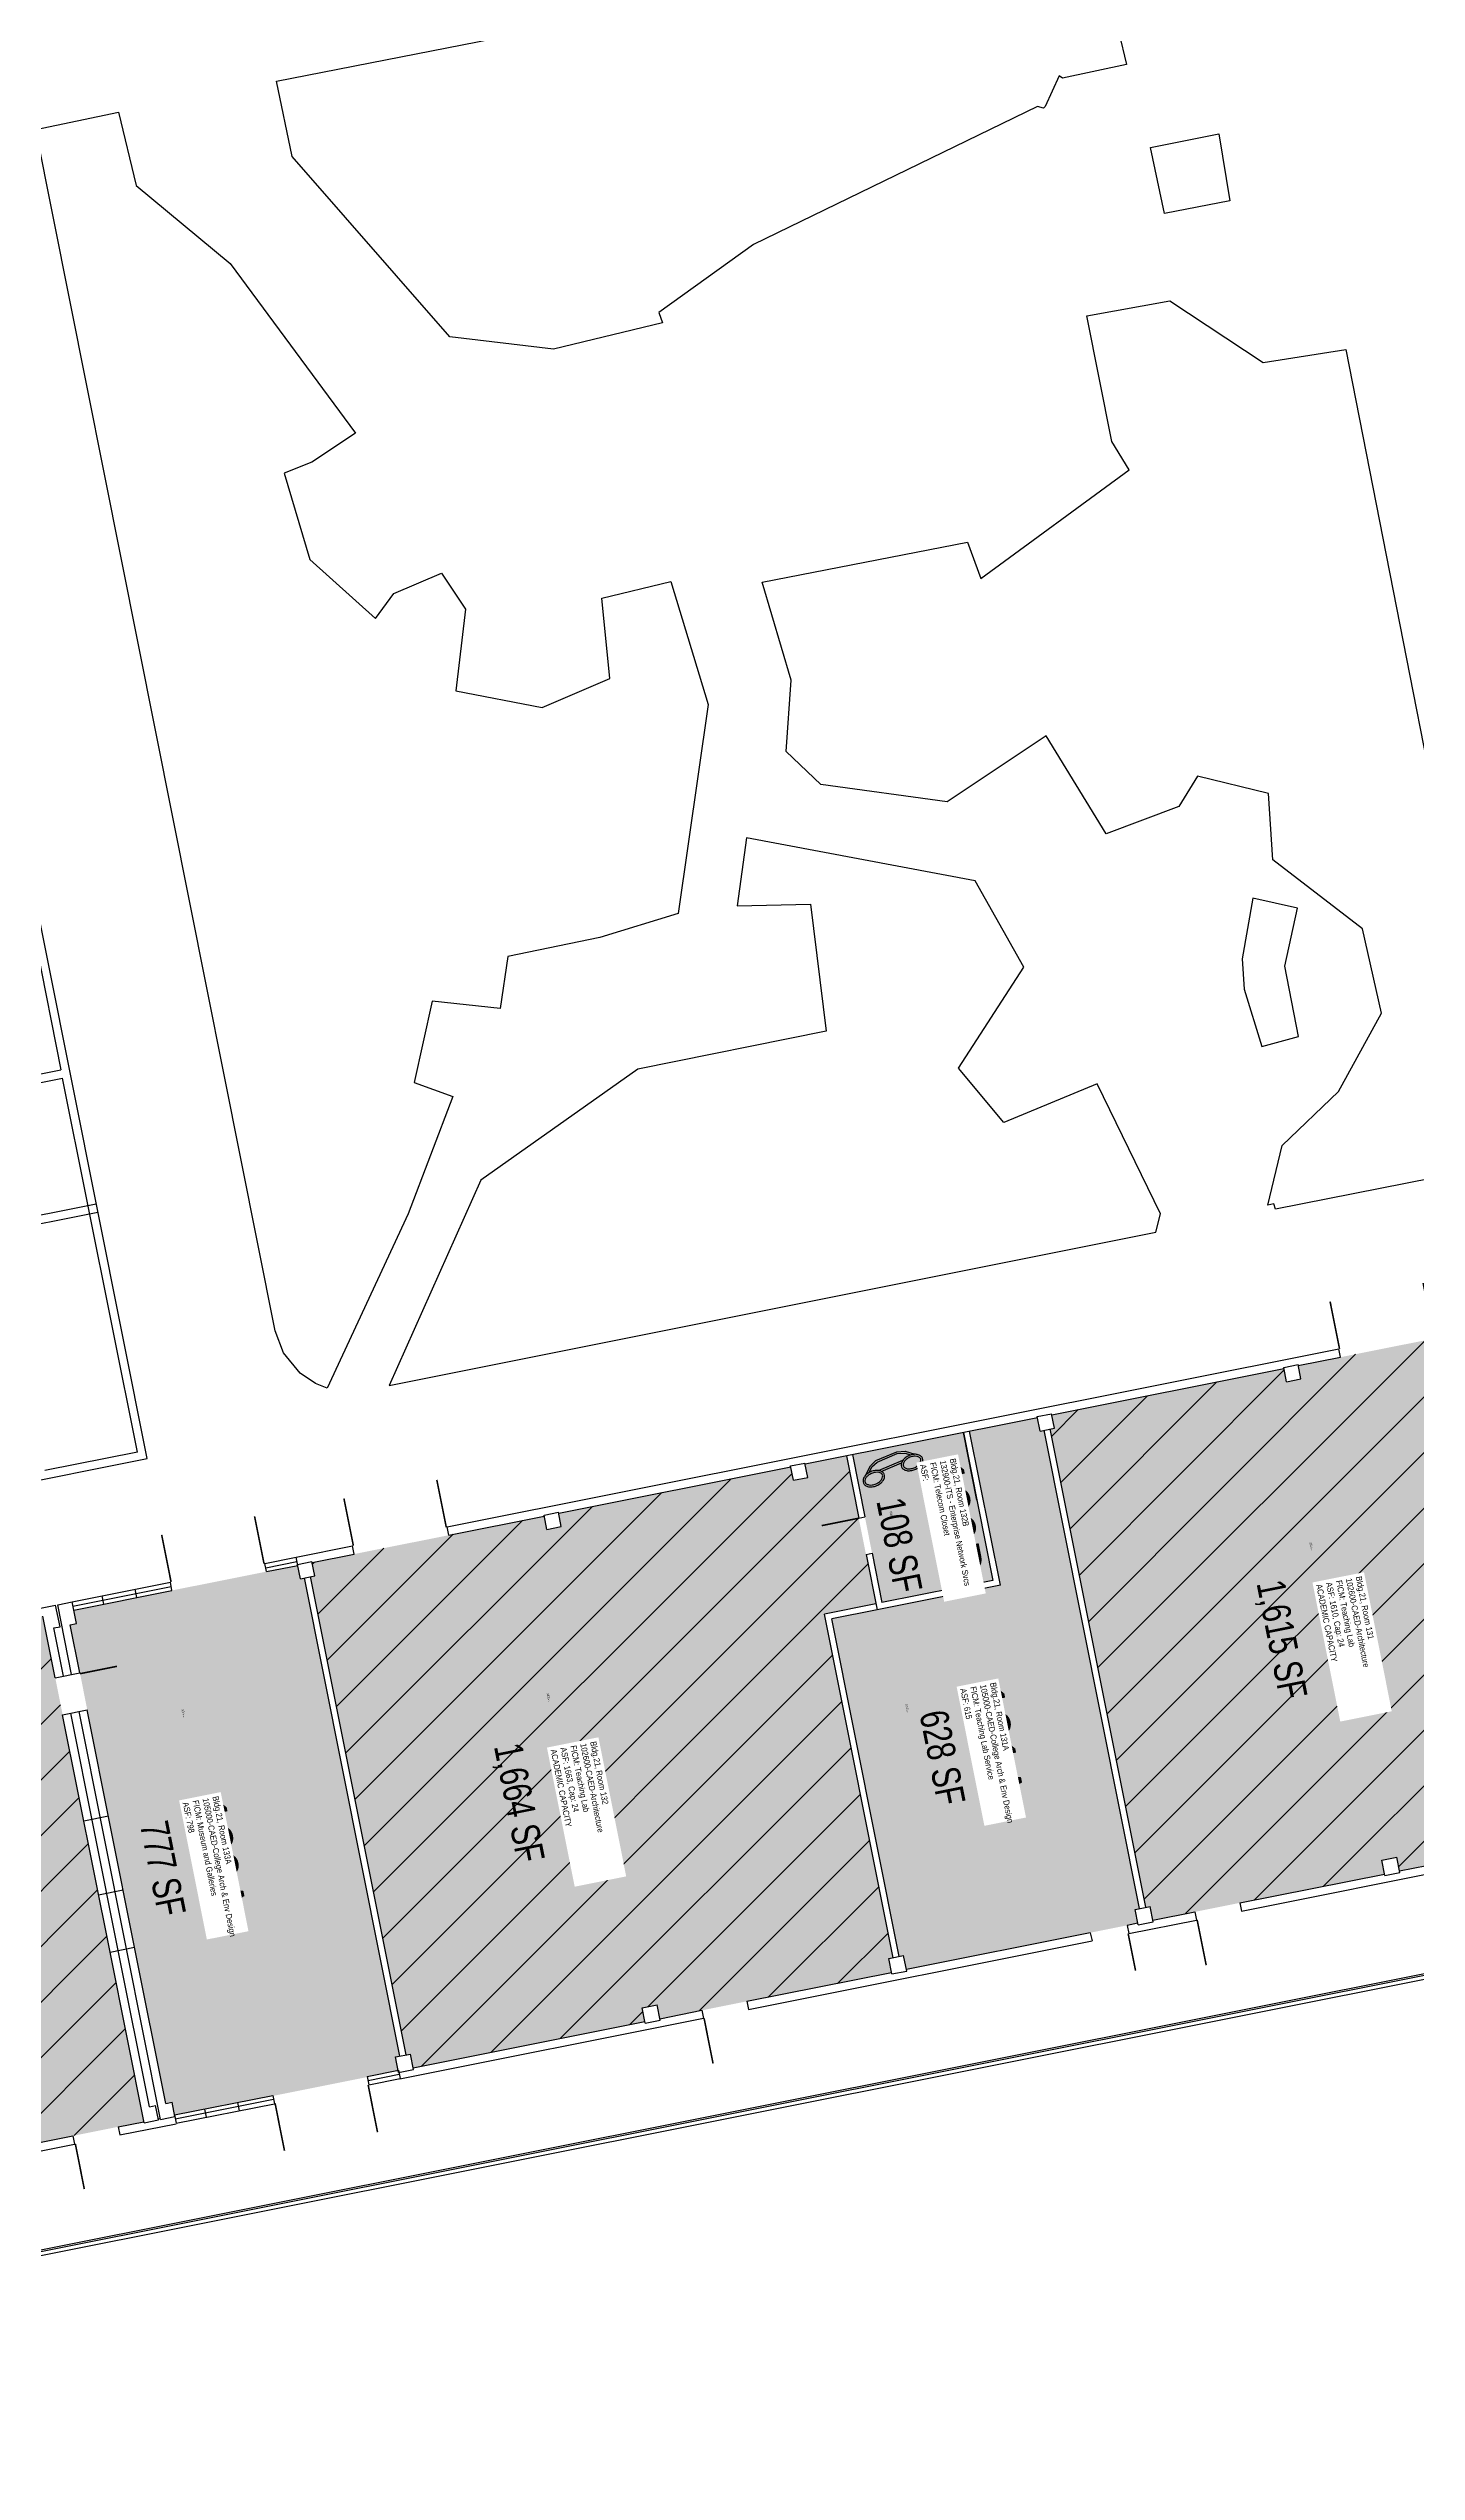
# Model space of a CAD drawing. Header units: inches. Extents: x 69202442 to 69207493, y 27670084 to 27674212.
# Drawn here: x 69204901 to 69206207, y 27670320 to 27672633 of the extents above; entities that cross this region are included whole.
import ezdxf
from ezdxf.enums import TextEntityAlignment as Align

# ---------------------------------------------------------------- set-up
doc = ezdxf.new("R2010")
doc.units = ezdxf.units.IN
doc.header["$LTSCALE"] = 10
doc.header["$MEASUREMENT"] = 0
doc.layers.get('0').update_dxf_attribs({"linetype": 'CONTINUOUS'})
for name, color, linetype in [('A-DOOR', 2, 'CONTINUOUS'), ('A-FLOR', 3, 'CONTINUOUS'), ('A-GLAZ', 1, 'CONTINUOUS'), ('A-IDEN-ICON', 4, 'CONTINUOUS'), ('A-IDEN-RNUM', 7, 'CONTINUOUS'), ('A-IDEN-SNUM', 4, 'CONTINUOUS'), ('A-IDEN-VNUM', 4, 'CONTINUOUS'), ('A-SITE', 3, 'CONTINUOUS'), ('A-WALL', 5, 'CONTINUOUS'), ('AREA-TEXT', 3, 'CONTINUOUS'), ('Rooms-Capacity', 4, 'CONTINUOUS'), ('Rooms-Category-Color', 7, 'CONTINUOUS'), ('Rooms-College-Color', 7, 'CONTINUOUS'), ('Rooms-Department-Color', 7, 'CONTINUOUS'), ('Rooms-Division-Color', 7, 'CONTINUOUS'), ('Rooms-Information', 7, 'CONTINUOUS')]:
    doc.layers.add(name, color=color, linetype=linetype)
doc.styles.add('CP_AREA', font='arial.ttf', dxfattribs={"height": 15})
doc.styles.add('CP_ROOMSNUMBER', font='arial.ttf', dxfattribs={"height": 1})
doc.styles.add('CP_ROOMVNUMBER', font='arial.ttf', dxfattribs={"width": 0.85, "height": 0.075})
pattern_1 = [(45, (0, 0), (-26.516504294, 26.516504294), [])]

# ---------------------------------------------------------------- blocks, each defined once
blk = doc.blocks.new('CPPHONE')
for p, q in [((0.0096, 0.0252), (-0.0196, -0.0252)), ((0.0169, 0.0279), (-0.0182, -0.0329))]:
    blk.add_line(p, q)
for points in [[(0.0288, 0.0786, 0.139889), (0.0216, 0.0804, 0.107118), (0.0122, 0.0781, 0.079812), (0.0039, 0.0722, 0.067459), (-0.0035, 0.0626, 0.067459), (-0.008, 0.0515, 0.079812), (-0.009, 0.0413, 0.107118), (-0.0064, 0.032, 0.139889), (-0.0012, 0.0267, 0.139889), (0.0061, 0.0248, 0.107118), (0.0155, 0.0272, 0.079812), (0.0238, 0.0331, 0.067459), (0.0312, 0.0426, 0.067459), (0.0357, 0.0538, 0.079812), (0.0367, 0.0639, 0.107118), (0.034, 0.0732, 0.139889)], [(0.0263, 0.0743, 0.139889), (0.0218, 0.0754, 0.107118), (0.0144, 0.0736, 0.079812), (0.0074, 0.0686, 0.067459), (0.0008, 0.0601, 0.067459), (-0.0032, 0.0502, 0.079812), (-0.004, 0.0417, 0.107118), (-0.0019, 0.0344, 0.139889), (0.0013, 0.031, 0.139889), (0.0059, 0.0298, 0.107118), (0.0133, 0.0317, 0.079812), (0.0203, 0.0367, 0.067459), (0.0268, 0.0451, 0.067459), (0.0309, 0.055, 0.079812), (0.0317, 0.0636, 0.107118), (0.0296, 0.0709, 0.139889)], [(-0.0262, -0.0167, 0.139889), (-0.0334, -0.0148, 0.107118), (-0.0428, -0.0172, 0.079812), (-0.0511, -0.0231, 0.067459), (-0.0585, -0.0326, 0.067459), (-0.063, -0.0438, 0.079812), (-0.064, -0.0539, 0.107118), (-0.0614, -0.0632, 0.139889), (-0.0562, -0.0686, 0.139889), (-0.0489, -0.0704, 0.107118), (-0.0395, -0.0681, 0.079812), (-0.0312, -0.0622, 0.067459), (-0.0238, -0.0526, 0.067459), (-0.0193, -0.0415, 0.079812), (-0.0183, -0.0313, 0.107118), (-0.021, -0.022, 0.139889)], [(-0.0287, -0.021, 0.139889), (-0.0332, -0.0198, 0.107118), (-0.0406, -0.0217, 0.079812), (-0.0476, -0.0267, 0.067459), (-0.0542, -0.0351, 0.067459), (-0.0582, -0.045, 0.079812), (-0.059, -0.0536, 0.107118), (-0.0569, -0.0609, 0.139889), (-0.0537, -0.0643, 0.139889), (-0.0491, -0.0654, 0.107118), (-0.0417, -0.0636, 0.079812), (-0.0347, -0.0586, 0.067459), (-0.0282, -0.0501, 0.067459), (-0.0241, -0.0402, 0.079812), (-0.0233, -0.0317, 0.107118), (-0.0254, -0.0244, 0.139889)]]:
    blk.add_lwpolyline(points, format="xyb", close=True)
for points in [[(0.0364, 0.0572), (0.0417, 0.0308), (0.0382, 0.0108), (0.0082, -0.0411), (-0.0083, -0.0558), (-0.0338, -0.0645)], [(0.0334, 0.047), (0.0366, 0.0307), (0.0334, 0.0126), (0.0043, -0.0379), (-0.0109, -0.0514), (-0.0265, -0.0567)]]:
    blk.add_lwpolyline(points)

msp = doc.modelspace()

# ---------------------------------------------------------------- hatches: boundary and pattern name
at = {"layer": 'Rooms-Capacity'}
h = msp.add_hatch(dxfattribs=at)
h.set_pattern_fill('ANSI31', color=256, scale=300, style=0)
h.set_pattern_definition(pattern_1)
h.paths.add_polyline_path([(69205859, 27671328.7), (69206080.6, 27671373), (69206083.2, 27671360.2), (69206096.9, 27671363), (69206094.3, 27671375.7), (69206316, 27671419.9), (69206318.5, 27671407.2), (69206322.4, 27671408), (69206413.6, 27670951.5), (69206409.4, 27670950.6), (69206412, 27670937.4), (69206190.9, 27670893.3), (69206188.3, 27670906.5), (69206174, 27670903.7), (69206176.7, 27670890.4), (69205955.5, 27670846.3), (69205952.9, 27670859.5), (69205948.7, 27670858.7), (69205857.6, 27671315.2), (69205861.5, 27671316)])
h = msp.add_hatch(dxfattribs=at)
h.set_pattern_fill('ANSI31', color=256, scale=300, style=0)
h.set_pattern_definition(pattern_1)
h.paths.add_polyline_path([(69205152.9, 27671187.8), (69205374.5, 27671232), (69205377.1, 27671219.3), (69205390.8, 27671222), (69205388.3, 27671234.8), (69205609.9, 27671279), (69205612.4, 27671266.3), (69205626.2, 27671269), (69205623.6, 27671281.7), (69205662.9, 27671289.6), (69205691, 27671148.4), (69205642, 27671138.6), (69205707.5, 27670810.5), (69205703.3, 27670809.7), (69205706, 27670796.5), (69205484.8, 27670752.3), (69205482.2, 27670765.6), (69205468, 27670762.7), (69205470.6, 27670749.5), (69205249.5, 27670705.4), (69205246.8, 27670718.6), (69205242.7, 27670717.8), (69205151.5, 27671174.3), (69205155.5, 27671175)])
h = msp.add_hatch(dxfattribs=at)
h.set_pattern_fill('ANSI31', color=256, scale=300, style=0)
h.set_pattern_definition(pattern_1)
h.paths.add_polyline_path([(69204584.1, 27671074.3), (69204668.5, 27671091.1), (69204671, 27671078.3), (69204684.7, 27671081.1), (69204682.2, 27671093.8), (69204896, 27671136.5), (69204992.3, 27670654), (69204778.8, 27670611.4), (69204776.1, 27670624.6), (69204761.9, 27670621.8), (69204764.5, 27670608.6), (69204680.4, 27670591.8)])
at = {"layer": 'Rooms-Category-Color', "true_color": 0xe3f498}
for points in [[(69205859, 27671328.7), (69206080.6, 27671373), (69206083.2, 27671360.2), (69206096.9, 27671363), (69206094.3, 27671375.7), (69206316, 27671419.9), (69206318.5, 27671407.2), (69206322.4, 27671408), (69206413.6, 27670951.5), (69206409.4, 27670950.6), (69206412, 27670937.4), (69206190.9, 27670893.3), (69206188.3, 27670906.5), (69206174, 27670903.7), (69206176.7, 27670890.4), (69205955.5, 27670846.3), (69205952.9, 27670859.5), (69205948.7, 27670858.7), (69205857.6, 27671315.2), (69205861.5, 27671316)], [(69205780.5, 27671313.1), (69205845.3, 27671326), (69205847.8, 27671313.2), (69205851.7, 27671314), (69205942.8, 27670857.5), (69205938.7, 27670856.7), (69205941.3, 27670843.5), (69205720.2, 27670799.3), (69205717.5, 27670812.5), (69205713.4, 27670811.7), (69205649.1, 27671133.9), (69205809.9, 27671166)], [(69205152.9, 27671187.8), (69205374.5, 27671232), (69205377.1, 27671219.3), (69205390.8, 27671222), (69205388.3, 27671234.8), (69205609.9, 27671279), (69205612.4, 27671266.3), (69205626.2, 27671269), (69205623.6, 27671281.7), (69205662.9, 27671289.6), (69205691, 27671148.4), (69205642, 27671138.6), (69205707.5, 27670810.5), (69205703.3, 27670809.7), (69205706, 27670796.5), (69205484.8, 27670752.3), (69205482.2, 27670765.6), (69205468, 27670762.7), (69205470.6, 27670749.5), (69205249.5, 27670705.4), (69205246.8, 27670718.6), (69205242.7, 27670717.8), (69205151.5, 27671174.3), (69205155.5, 27671175)]]:
    msp.add_hatch(color=61, dxfattribs=at).paths.add_polyline_path(points)
at = {"layer": 'Rooms-Category-Color', "true_color": 0xadadad}
msp.add_hatch(color=253, dxfattribs=at).paths.add_polyline_path([(69205668.7, 27671290.7), (69205774.6, 27671311.9), (69205802.8, 27671170.7), (69205696.9, 27671149.5)])
at = {"layer": 'Rooms-Category-Color', "true_color": 0xffe090}
msp.add_hatch(color=41, dxfattribs=at).paths.add_polyline_path([(69204925.4, 27671142.4), (69205139.2, 27671185), (69205141.7, 27671172.3), (69205145.7, 27671173.1), (69205236.8, 27670716.6), (69205232.6, 27670715.8), (69205235.2, 27670702.5), (69205021.7, 27670659.9), (69205019.2, 27670672.6), (69205013.3, 27670671.5), (69204922.1, 27671128.4), (69204927.9, 27671129.6)])
at = {"layer": 'Rooms-Category-Color', "true_color": 0xffff64}
msp.add_hatch(color=51, dxfattribs=at).paths.add_polyline_path([(69204584.1, 27671074.3), (69204668.5, 27671091.1), (69204671, 27671078.3), (69204684.7, 27671081.1), (69204682.2, 27671093.8), (69204896, 27671136.5), (69204992.3, 27670654), (69204778.8, 27670611.4), (69204776.1, 27670624.6), (69204761.9, 27670621.8), (69204764.5, 27670608.6), (69204680.4, 27670591.8)])
at = {"layer": 'Rooms-College-Color', "true_color": 0xe3f498}
for points in [[(69205859, 27671328.7), (69206080.6, 27671373), (69206083.2, 27671360.2), (69206096.9, 27671363), (69206094.3, 27671375.7), (69206316, 27671419.9), (69206318.5, 27671407.2), (69206322.4, 27671408), (69206413.6, 27670951.5), (69206409.4, 27670950.6), (69206412, 27670937.4), (69206190.9, 27670893.3), (69206188.3, 27670906.5), (69206174, 27670903.7), (69206176.7, 27670890.4), (69205955.5, 27670846.3), (69205952.9, 27670859.5), (69205948.7, 27670858.7), (69205857.6, 27671315.2), (69205861.5, 27671316)], [(69205780.5, 27671313.1), (69205845.3, 27671326), (69205847.8, 27671313.2), (69205851.7, 27671314), (69205942.8, 27670857.5), (69205938.7, 27670856.7), (69205941.3, 27670843.5), (69205720.2, 27670799.3), (69205717.5, 27670812.5), (69205713.4, 27670811.7), (69205649.1, 27671133.9), (69205809.9, 27671166)], [(69205152.9, 27671187.8), (69205374.5, 27671232), (69205377.1, 27671219.3), (69205390.8, 27671222), (69205388.3, 27671234.8), (69205609.9, 27671279), (69205612.4, 27671266.3), (69205626.2, 27671269), (69205623.6, 27671281.7), (69205662.9, 27671289.6), (69205691, 27671148.4), (69205642, 27671138.6), (69205707.5, 27670810.5), (69205703.3, 27670809.7), (69205706, 27670796.5), (69205484.8, 27670752.3), (69205482.2, 27670765.6), (69205468, 27670762.7), (69205470.6, 27670749.5), (69205249.5, 27670705.4), (69205246.8, 27670718.6), (69205242.7, 27670717.8), (69205151.5, 27671174.3), (69205155.5, 27671175)], [(69204925.4, 27671142.4), (69205139.2, 27671185), (69205141.7, 27671172.3), (69205145.7, 27671173.1), (69205236.8, 27670716.6), (69205232.6, 27670715.8), (69205235.2, 27670702.5), (69205021.7, 27670659.9), (69205019.2, 27670672.6), (69205013.3, 27670671.5), (69204922.1, 27671128.4), (69204927.9, 27671129.6)]]:
    msp.add_hatch(color=61, dxfattribs=at).paths.add_polyline_path(points)
at = {"layer": 'Rooms-College-Color', "true_color": 0xadadad}
msp.add_hatch(color=253, dxfattribs=at).paths.add_polyline_path([(69205668.7, 27671290.7), (69205774.6, 27671311.9), (69205802.8, 27671170.7), (69205696.9, 27671149.5)])
at = {"layer": 'Rooms-College-Color', "true_color": 0xffff64}
msp.add_hatch(color=51, dxfattribs=at).paths.add_polyline_path([(69204584.1, 27671074.3), (69204668.5, 27671091.1), (69204671, 27671078.3), (69204684.7, 27671081.1), (69204682.2, 27671093.8), (69204896, 27671136.5), (69204992.3, 27670654), (69204778.8, 27670611.4), (69204776.1, 27670624.6), (69204761.9, 27670621.8), (69204764.5, 27670608.6), (69204680.4, 27670591.8)])
at = {"layer": 'Rooms-Department-Color', "true_color": 0xe3f498}
for points in [[(69205859, 27671328.7), (69206080.6, 27671373), (69206083.2, 27671360.2), (69206096.9, 27671363), (69206094.3, 27671375.7), (69206316, 27671419.9), (69206318.5, 27671407.2), (69206322.4, 27671408), (69206413.6, 27670951.5), (69206409.4, 27670950.6), (69206412, 27670937.4), (69206190.9, 27670893.3), (69206188.3, 27670906.5), (69206174, 27670903.7), (69206176.7, 27670890.4), (69205955.5, 27670846.3), (69205952.9, 27670859.5), (69205948.7, 27670858.7), (69205857.6, 27671315.2), (69205861.5, 27671316)], [(69205780.5, 27671313.1), (69205845.3, 27671326), (69205847.8, 27671313.2), (69205851.7, 27671314), (69205942.8, 27670857.5), (69205938.7, 27670856.7), (69205941.3, 27670843.5), (69205720.2, 27670799.3), (69205717.5, 27670812.5), (69205713.4, 27670811.7), (69205649.1, 27671133.9), (69205809.9, 27671166)], [(69205152.9, 27671187.8), (69205374.5, 27671232), (69205377.1, 27671219.3), (69205390.8, 27671222), (69205388.3, 27671234.8), (69205609.9, 27671279), (69205612.4, 27671266.3), (69205626.2, 27671269), (69205623.6, 27671281.7), (69205662.9, 27671289.6), (69205691, 27671148.4), (69205642, 27671138.6), (69205707.5, 27670810.5), (69205703.3, 27670809.7), (69205706, 27670796.5), (69205484.8, 27670752.3), (69205482.2, 27670765.6), (69205468, 27670762.7), (69205470.6, 27670749.5), (69205249.5, 27670705.4), (69205246.8, 27670718.6), (69205242.7, 27670717.8), (69205151.5, 27671174.3), (69205155.5, 27671175)], [(69204925.4, 27671142.4), (69205139.2, 27671185), (69205141.7, 27671172.3), (69205145.7, 27671173.1), (69205236.8, 27670716.6), (69205232.6, 27670715.8), (69205235.2, 27670702.5), (69205021.7, 27670659.9), (69205019.2, 27670672.6), (69205013.3, 27670671.5), (69204922.1, 27671128.4), (69204927.9, 27671129.6)]]:
    msp.add_hatch(color=61, dxfattribs=at).paths.add_polyline_path(points)
at = {"layer": 'Rooms-Department-Color', "true_color": 0xacacac}
msp.add_hatch(color=253, dxfattribs=at).paths.add_polyline_path([(69205668.7, 27671290.7), (69205774.6, 27671311.9), (69205802.8, 27671170.7), (69205696.9, 27671149.5)])
at = {"layer": 'Rooms-Department-Color', "true_color": 0x003fff}
msp.add_hatch(color=160, dxfattribs=at).paths.add_polyline_path([(69204584.1, 27671074.3), (69204668.5, 27671091.1), (69204671, 27671078.3), (69204684.7, 27671081.1), (69204682.2, 27671093.8), (69204896, 27671136.5), (69204992.3, 27670654), (69204778.8, 27670611.4), (69204776.1, 27670624.6), (69204761.9, 27670621.8), (69204764.5, 27670608.6), (69204680.4, 27670591.8)])
at = {"layer": 'Rooms-Division-Color', "true_color": 0xe3f498}
for points in [[(69205859, 27671328.7), (69206080.6, 27671373), (69206083.2, 27671360.2), (69206096.9, 27671363), (69206094.3, 27671375.7), (69206316, 27671419.9), (69206318.5, 27671407.2), (69206322.4, 27671408), (69206413.6, 27670951.5), (69206409.4, 27670950.6), (69206412, 27670937.4), (69206190.9, 27670893.3), (69206188.3, 27670906.5), (69206174, 27670903.7), (69206176.7, 27670890.4), (69205955.5, 27670846.3), (69205952.9, 27670859.5), (69205948.7, 27670858.7), (69205857.6, 27671315.2), (69205861.5, 27671316)], [(69205780.5, 27671313.1), (69205845.3, 27671326), (69205847.8, 27671313.2), (69205851.7, 27671314), (69205942.8, 27670857.5), (69205938.7, 27670856.7), (69205941.3, 27670843.5), (69205720.2, 27670799.3), (69205717.5, 27670812.5), (69205713.4, 27670811.7), (69205649.1, 27671133.9), (69205809.9, 27671166)], [(69205152.9, 27671187.8), (69205374.5, 27671232), (69205377.1, 27671219.3), (69205390.8, 27671222), (69205388.3, 27671234.8), (69205609.9, 27671279), (69205612.4, 27671266.3), (69205626.2, 27671269), (69205623.6, 27671281.7), (69205662.9, 27671289.6), (69205691, 27671148.4), (69205642, 27671138.6), (69205707.5, 27670810.5), (69205703.3, 27670809.7), (69205706, 27670796.5), (69205484.8, 27670752.3), (69205482.2, 27670765.6), (69205468, 27670762.7), (69205470.6, 27670749.5), (69205249.5, 27670705.4), (69205246.8, 27670718.6), (69205242.7, 27670717.8), (69205151.5, 27671174.3), (69205155.5, 27671175)], [(69204925.4, 27671142.4), (69205139.2, 27671185), (69205141.7, 27671172.3), (69205145.7, 27671173.1), (69205236.8, 27670716.6), (69205232.6, 27670715.8), (69205235.2, 27670702.5), (69205021.7, 27670659.9), (69205019.2, 27670672.6), (69205013.3, 27670671.5), (69204922.1, 27671128.4), (69204927.9, 27671129.6)]]:
    msp.add_hatch(color=61, dxfattribs=at).paths.add_polyline_path(points)
at = {"layer": 'Rooms-Division-Color', "true_color": 0xadadad}
msp.add_hatch(color=253, dxfattribs=at).paths.add_polyline_path([(69205668.7, 27671290.7), (69205774.6, 27671311.9), (69205802.8, 27671170.7), (69205696.9, 27671149.5)])
at = {"layer": 'Rooms-Division-Color', "true_color": 0x003fff}
msp.add_hatch(color=160, dxfattribs=at).paths.add_polyline_path([(69204584.1, 27671074.3), (69204668.5, 27671091.1), (69204671, 27671078.3), (69204684.7, 27671081.1), (69204682.2, 27671093.8), (69204896, 27671136.5), (69204992.3, 27670654), (69204778.8, 27670611.4), (69204776.1, 27670624.6), (69204761.9, 27670621.8), (69204764.5, 27670608.6), (69204680.4, 27670591.8)])

# ---------------------------------------------------------------- linework, layer by layer
at = {"layer": 'A-DOOR'}
for p, q in [((69206807.1, 27670913.3), (69203852.4, 27670323.5)), ((69206806, 27670911.5), (69203854.2, 27670322.3))]:
    msp.add_line(p, q, dxfattribs=at)
for points in [[(69206222.5, 27671409.4, 1.5, 1.5, 0), (69206213.5, 27671454.5, 0, 0, 0), (69206214.2, 27671454.7, 0, 0, 0.414214), (69206178.1, 27671400.6, 0, 0, 0.414214)], [(69206133.7, 27671391.7, 1.5, 1.5, 0), (69206124.7, 27671436.8, 0, 0, 0), (69206124, 27671436.7, 0, 0, -0.414214), (69206178.1, 27671400.6, 0, 0, -0.414214)], [(69205192.3, 27671203.8, 1.5, 1.5, 0), (69205183.3, 27671248.9, 0, 0, 0), (69205182.5, 27671248.8, 0, 0, -0.414214), (69205236.7, 27671212.7, 0, 0, -0.414214)], [(69205281, 27671221.5, 1.5, 1.5, 0), (69205272, 27671266.6, 0, 0, 0), (69205272.8, 27671266.8, 0, 0, 0.414214), (69205236.7, 27671212.7, 0, 0, 0.414214)], [(69205107, 27671186.8, 1.5, 1.5, 0), (69205098, 27671231.9, 0, 0, 0), (69205098.8, 27671232, 0, 0, 0.414214), (69205062.7, 27671177.9, 0, 0, 0.414214)], [(69205674.7, 27671230, 1.5, 1.5, 0), (69205639.4, 27671223, 0, 0, 0), (69205639.6, 27671222.2, 0, 0, 0.414214), (69205683.1, 27671195.7, 0, 0, 0.414214)], [(69205018.3, 27671169.1, 1.5, 1.5, 0), (69205009.3, 27671214.2, 0, 0, 0), (69205008.5, 27671214, 0, 0, -0.414214), (69205062.7, 27671177.9, 0, 0, -0.414214)], [(69204931.4, 27671081.6, 1.5, 1.5, 0), (69204966.7, 27671088.7, 0, 0, 0), (69204966.9, 27671087.9, 0, 0, -0.414214), (69204936.8, 27671046.8, 0, 0, -0.414214)], [(69205997.8, 27670846.6, 1.5, 1.5, 0), (69206006.4, 27670803.4, 0, 0, 0), (69206005.7, 27670803.3, 0, 0, 0.414214), (69206040.2, 27670855, 0, 0, 0.414214)], [(69205931.9, 27670833.5, 1.5, 1.5, 0), (69205939, 27670798.2, 0, 0, 0), (69205938.2, 27670798, 0, 0, -0.414214), (69205897.1, 27670828, 0, 0, -0.414214)], [(69205527.1, 27670752.6, 1.5, 1.5, 0), (69205535.7, 27670709.5, 0, 0, 0), (69205535, 27670709.3, 0, 0, 0.414214), (69205569.5, 27670761.1, 0, 0, 0.414214)], [(69205206.4, 27670689.1, 1.5, 1.5, 0), (69205215.4, 27670644, 0, 0, 0), (69205216.1, 27670644.1, 0, 0, -0.414214), (69205162, 27670680.2, 0, 0, -0.414214)], [(69205117.6, 27670671.4, 1.5, 1.5, 0), (69205126.6, 27670626.3, 0, 0, 0), (69205125.9, 27670626.1, 0, 0, 0.414214), (69205162, 27670680.2, 0, 0, 0.414214)], [(69204926.9, 27670632.8, 1.5, 1.5, 0), (69204935.5, 27670589.7, 0, 0, 0), (69204934.8, 27670589.5, 0, 0, 0.414214), (69204969.3, 27670641.3, 0, 0, 0.414214)]]:
    msp.add_lwpolyline(points, format="xyseb", dxfattribs=at)
at = {"layer": 'A-FLOR'}
msp.add_line((69203860.8, 27670320.1), (69206800.8, 27670906.9), dxfattribs=at)
at = {"layer": 'A-GLAZ'}
for p, q in [((69205107.8, 27671186.9), (69205137.6, 27671192.9)), ((69205109.3, 27671179.1), (69205107.8, 27671186.9)), ((69205108.6, 27671182.8), (69205138.4, 27671188.8)), ((69205109.3, 27671179.1), (69205139.2, 27671185)), ((69204923.8, 27671150.2), (69205017.6, 27671168.9)), ((69204924.5, 27671146.1), (69205018.4, 27671164.8)), ((69204925.4, 27671142.4), (69205019.1, 27671161.1)), ((69204954.1, 27671148.1), (69204952.5, 27671155.9)), ((69204985.5, 27671154.4), (69204983.9, 27671162.2)), ((69205019.1, 27671161.1), (69205017.6, 27671168.9)), ((69205205.5, 27670697.1), (69205235.4, 27670703.1)), ((69205205.5, 27670697.1), (69205207.1, 27670689.3)), ((69205206.3, 27670693.3), (69205236.1, 27670699.3)), ((69205207.1, 27670689.3), (69205237, 27670695.2)), ((69205021.6, 27670660.4), (69205115.3, 27670679.1)), ((69205022.2, 27670656.6), (69205116.1, 27670675.4)), ((69205023.2, 27670652.5), (69205116.9, 27670671.2)), ((69205081.7, 27670672.4), (69205083.2, 27670664.5)), ((69205115.3, 27670679.1), (69205116.9, 27670671.2)), ((69205050.3, 27670666.1), (69205051.8, 27670658.3))]:
    msp.add_line(p, q, dxfattribs=at)
at = {"layer": 'A-SITE'}
for points in [[(69205119, 27672601.6), (69205829.5, 27672741), (69205847.6, 27672666.3), (69205915.8, 27672678.8), (69205930.4, 27672617.5), (69205869.1, 27672604.5), (69205865.9, 27672606.9), (69205852.8, 27672577.7), (69205851.1, 27672576.1), (69205845.5, 27672577.7), (69205574.2, 27672445.9), (69205483.9, 27672380.9), (69205487.4, 27672371), (69205383.2, 27672345.9), (69205284.3, 27672357.7), (69205134, 27672529.9)], [(69204889.1, 27672555.6), (69204968.1, 27672572), (69204984.9, 27672502.2), (69205074.7, 27672427.6), (69205194.5, 27672265.7), (69205152.7, 27672238.1), (69205126.4, 27672227.7), (69205150.8, 27672145.3), (69205213.5, 27672088.7), (69205230.9, 27672112.6), (69205276.5, 27672132), (69205299.4, 27672097.8), (69205290, 27672019.9), (69205372.6, 27672003.9), (69205437.1, 27672031.6), (69205429.4, 27672108.2), (69205495.2, 27672124.2), (69205530.9, 27672006.6), (69205502.3, 27671807.2), (69205427.6, 27671784.3), (69205339.9, 27671766.1), (69205332.6, 27671716.5), (69205267.4, 27671723.7), (69205250.5, 27671645.9), (69205287.3, 27671632.5), (69205244.5, 27671520.5), (69205167.2, 27671354.1), (69205156.1, 27671358.7), (69205141.5, 27671368.6), (69205125.7, 27671387.8), (69205117.7, 27671408.9)], [(69205953.2, 27672538.5), (69206018.4, 27672551.6), (69206029.1, 27672487.6), (69205966.5, 27672475.3)], [(69205958.3, 27671503), (69205962.9, 27671520.6), (69205902.3, 27671644.7), (69205813.1, 27671607.9), (69205770.1, 27671659.6), (69205832.4, 27671756), (69205785.9, 27671838.5), (69205567.6, 27671879.5), (69205558.6, 27671814.5), (69205628.6, 27671816.2), (69205643.6, 27671694.8), (69205463.8, 27671658.8), (69205313.9, 27671552.6), (69205226.6, 27671356.6)], [(69206081.4, 27671757.1), (69206093.6, 27671812.5), (69206051, 27671821.8), (69206040.6, 27671764.1), (69206042.6, 27671735.1), (69206059.5, 27671680.2), (69206094.6, 27671689.8)]]:
    msp.add_lwpolyline(points, close=True, dxfattribs=at)
msp.add_lwpolyline([(69206222.5, 27671554.5), (69206072.5, 27671525), (69206070.9, 27671530), (69206065.4, 27671528.7), (69206078.8, 27671585.9), (69206132.6, 27671637.3), (69206173.9, 27671712.1), (69206155.6, 27671792.5), (69206069.9, 27671858.5), (69206065.8, 27671921.9), (69205998.1, 27671938.5), (69205980.2, 27671909.5), (69205910.9, 27671883.4), (69205853.6, 27671976.8), (69205759.2, 27671913.8), (69205638.4, 27671930.3), (69205605.6, 27671961.9), (69205610.2, 27672029.9), (69205582.4, 27672123.4), (69205778.5, 27672161.6), (69205791.2, 27672127), (69205932.9, 27672230.7), (69205916.2, 27672257.8), (69205892.5, 27672377.7), (69205971.8, 27672392.2), (69206060.7, 27672333.1), (69206139.6, 27672345.5), (69206278, 27671639.8)], dxfattribs=at)
at = {"layer": 'A-WALL'}
for p, q in [((69204995.5, 27671286.9), (69204721, 27672661.8)), ((69204889.8, 27671775.6), (69204913.2, 27671658)), ((69204721, 27671619.6), (69204913.2, 27671658)), ((69204722.6, 27671611.8), (69204914.8, 27671650.1)), ((69204986.1, 27671293.2), (69204914.8, 27671650.1)), ((69204746.9, 27671490.2), (69204946.9, 27671530.1)), ((69204748.4, 27671482.3), (69204948.5, 27671522.2)), ((69205281.8, 27671221.7), (69206133, 27671391.6)), ((69206094.3, 27671375.7), (69206134.5, 27671383.7)), ((69206134.5, 27671383.7), (69206133, 27671391.6)), ((69205859, 27671328.7), (69206080.6, 27671373)), ((69206080.4, 27671373.9), (69206094.1, 27671376.7)), ((69206083.2, 27671360.2), (69206080.4, 27671373.9)), ((69206083.2, 27671360.2), (69206096.9, 27671363)), ((69206096.9, 27671363), (69206094.1, 27671376.7)), ((69205845.3, 27671326), (69205623.6, 27671281.7)), ((69205845.1, 27671327), (69205858.8, 27671329.7)), ((69205847.8, 27671313.2), (69205845.1, 27671327)), ((69205847.8, 27671313.2), (69205861.5, 27671316)), ((69205948.7, 27670858.7), (69205857.6, 27671315.2)), ((69205861.5, 27671316), (69205858.8, 27671329.7)), ((69204986.1, 27671293.2), (69204897.8, 27671275.5)), ((69205787.6, 27671247.2), (69205774.6, 27671311.9)), ((69205774.6, 27671311.9), (69205802.8, 27671170.7)), ((69205809.9, 27671166), (69205780.5, 27671313.1)), ((69205942.8, 27670857.5), (69205851.7, 27671314)), ((69204795.4, 27671247), (69204995.5, 27671286.9)), ((69205388.3, 27671234.8), (69205609.9, 27671279)), ((69205609.7, 27671280), (69205623.4, 27671282.7)), ((69205612.4, 27671266.3), (69205609.7, 27671280)), ((69205612.4, 27671266.3), (69205626.2, 27671269)), ((69205626.2, 27671269), (69205623.4, 27671282.7)), ((69205662.9, 27671289.6), (69205674.7, 27671230)), ((69205668.7, 27671290.7), (69205680.6, 27671231.2)), ((69205283.3, 27671213.8), (69205374.5, 27671232)), ((69205374.3, 27671233), (69205388.1, 27671235.7)), ((69205377.1, 27671219.3), (69205374.3, 27671233)), ((69205377.1, 27671219.3), (69205390.8, 27671222)), ((69205390.8, 27671222), (69205388.1, 27671235.7)), ((69205674.7, 27671230), (69205680.6, 27671231.2)), ((69205137.6, 27671192.9), (69205191.6, 27671203.7)), ((69205193.1, 27671195.8), (69205191.6, 27671203.7)), ((69205283.3, 27671213.8), (69205281.8, 27671221.7)), ((69205139.2, 27671185), (69205137.6, 27671192.9)), ((69205139, 27671186), (69205152.7, 27671188.8)), ((69205141.7, 27671172.3), (69205139, 27671186)), ((69205155.5, 27671175), (69205152.7, 27671188.8)), ((69205152.9, 27671187.8), (69205193.1, 27671195.8)), ((69205681.7, 27671195.4), (69205687.5, 27671196.6)), ((69205681.7, 27671195.4), (69205692.2, 27671142.5)), ((69205687.5, 27671196.6), (69205696.9, 27671149.5)), ((69205141.7, 27671172.3), (69205155.5, 27671175)), ((69205236.8, 27670716.6), (69205145.7, 27671173.1)), ((69205242.7, 27670717.8), (69205151.5, 27671174.3)), ((69205809.9, 27671166), (69205692.2, 27671142.5)), ((69205802.8, 27671170.7), (69205696.9, 27671149.5)), ((69204666.9, 27671098.9), (69204908.1, 27671147.1)), ((69204907.7, 27671077.7), (69204896, 27671136.5)), ((69204912.3, 27671126.5), (69204908.1, 27671147.1)), ((69204910.1, 27671147.5), (69204923.8, 27671150.2)), ((69204923.4, 27671080.8), (69204910.1, 27671147.5)), ((69204922.1, 27671128.4), (69204927.9, 27671129.6)), ((69204927.9, 27671129.6), (69204923.8, 27671150.2)), ((69205691, 27671148.4), (69205642, 27671138.6)), ((69205707.5, 27670810.5), (69205642, 27671138.6)), ((69205692.2, 27671142.5), (69205649.1, 27671133.9)), ((69205713.4, 27670811.7), (69205649.1, 27671133.9)), ((69204906.4, 27671125.3), (69204912.3, 27671126.5)), ((69204915.6, 27671079.2), (69204906.4, 27671125.3)), ((69204931.3, 27671082.4), (69204922.1, 27671128.4)), ((69204907.7, 27671077.7), (69204931.3, 27671082.4)), ((69204914.8, 27671042.4), (69204938.3, 27671047.1)), ((69204960, 27670815.8), (69204914.8, 27671042.4)), ((69204967.8, 27670817.4), (69204922.6, 27671043.9)), ((69204975.7, 27670819), (69204930.5, 27671045.5)), ((69204983.5, 27670820.5), (69204938.3, 27671047.1)), ((69204935, 27670941.1), (69204958.5, 27670945.8)), ((69206040.2, 27670855), (69206565.8, 27670960)), ((69206190.9, 27670893.3), (69206412, 27670937.4)), ((69206174, 27670903.7), (69206188.3, 27670906.5)), ((69206177, 27670889), (69206174, 27670903.7)), ((69206191.2, 27670891.8), (69206188.3, 27670906.5)), ((69204949.1, 27670870.5), (69204972.6, 27670875.2)), ((69206038.6, 27670862.9), (69206176.7, 27670890.4)), ((69206177, 27670889), (69206191.2, 27670891.8)), ((69205938.7, 27670856.7), (69205952.9, 27670859.5)), ((69205941.6, 27670842), (69205938.7, 27670856.7)), ((69205955.8, 27670844.8), (69205952.9, 27670859.5)), ((69205955.5, 27670846.3), (69205995.5, 27670854.3)), ((69205995.5, 27670854.3), (69205997.1, 27670846.4)), ((69206038.6, 27670862.9), (69206040.2, 27670855)), ((69205895.8, 27670834.4), (69205720.2, 27670799.3)), ((69205895.8, 27670834.4), (69205897.4, 27670826.5)), ((69205941.3, 27670843.5), (69205931.1, 27670841.4)), ((69205931.1, 27670841.4), (69205932.7, 27670833.6)), ((69205932.7, 27670833.6), (69205997.1, 27670846.4)), ((69205941.6, 27670842), (69205955.8, 27670844.8)), ((69204960, 27670815.8), (69204983.5, 27670820.5)), ((69204992.5, 27670653), (69204960, 27670815.8)), ((69204997.6, 27670668.3), (69204967.8, 27670817.4)), ((69205008.2, 27670656.2), (69204975.7, 27670819)), ((69205013.3, 27670671.5), (69204983.5, 27670820.5)), ((69205569.5, 27670761.1), (69205897.4, 27670826.5)), ((69205703.3, 27670809.7), (69205717.5, 27670812.5)), ((69205706.3, 27670795), (69205703.3, 27670809.7)), ((69205720.5, 27670797.8), (69205717.5, 27670812.5)), ((69205567.9, 27670768.9), (69205706, 27670796.5)), ((69205706.3, 27670795), (69205720.5, 27670797.8)), ((69205468, 27670762.7), (69205482.2, 27670765.6)), ((69205470.9, 27670748), (69205468, 27670762.7)), ((69205485.1, 27670750.9), (69205482.2, 27670765.6)), ((69205484.8, 27670752.3), (69205524.8, 27670760.3)), ((69205524.8, 27670760.3), (69205526.4, 27670752.5)), ((69205567.9, 27670768.9), (69205569.5, 27670761.1)), ((69205526.4, 27670752.5), (69205236.8, 27670694.7)), ((69205249.5, 27670705.4), (69205470.6, 27670749.5)), ((69205470.9, 27670748), (69205485.1, 27670750.9)), ((69205232.6, 27670715.8), (69205246.8, 27670718.6)), ((69205235.5, 27670701), (69205232.6, 27670715.8)), ((69205249.8, 27670703.9), (69205246.8, 27670718.6)), ((69205235.4, 27670703.1), (69205237, 27670695.2)), ((69205235.5, 27670701), (69205249.8, 27670703.9)), ((69204997.6, 27670668.3), (69205003.5, 27670669.5)), ((69205006.2, 27670655.8), (69205003.5, 27670669.5)), ((69205013.3, 27670671.5), (69205019.2, 27670672.6)), ((69205021.9, 27670658.9), (69205019.2, 27670672.6)), ((69204967.8, 27670649.1), (69204992.3, 27670654)), ((69204967.8, 27670649.1), (69204969.3, 27670641.3)), ((69204969.3, 27670641.3), (69205023.3, 27670652)), ((69204992.5, 27670653), (69205006.2, 27670655.8)), ((69205006, 27670656.8), (69205008, 27670657.1)), ((69205008.2, 27670656.2), (69205021.9, 27670658.9)), ((69205021.6, 27670660.4), (69205023.2, 27670652.5)), ((69204392.7, 27670526.2), (69204926.2, 27670632.7)), ((69204778.8, 27670611.4), (69204924.6, 27670640.5)), ((69204924.6, 27670640.5), (69204926.2, 27670632.7))]:
    msp.add_line(p, q, dxfattribs=at)

# ---------------------------------------------------------------- block references
at = {"layer": 'A-IDEN-ICON', "xscale": 360.0000000022162, "yscale": 360.0000000022162, "zscale": 360.0000000022162, "rotation": 142.8658766381829}
msp.add_blockref('CPPHONE', (69205704.5, 27671279.9), dxfattribs=at)

# ---------------------------------------------------------------- texts
at = {"layer": 'A-IDEN-RNUM', "style": 'CP_ROOMSNUMBER', "width": 0.85}
for s, p in [('0132-B0', (69205705.3, 27671236.8)), ('0131-00', (69206106.1, 27671207.1)), ('0132-00', (69205378.1, 27671062.8)), ('0133-A0', (69205029.5, 27671047.4)), ('0131-A0', (69205720.4, 27671052.4))]:
    msp.add_text(s, height=1, rotation=281.29, dxfattribs=at).set_placement(p)
at = {"layer": 'A-IDEN-SNUM', "style": 'CP_ROOMSNUMBER', "width": 0.85}
for s, p in [('02100132B0', (69205704.1, 27671236.6)), ('0210013100', (69206104.9, 27671206.8)), ('0210013200', (69205376.9, 27671062.6)), ('02100133A0', (69205028.3, 27671047.2)), ('02100131A0', (69205719.2, 27671052.2))]:
    msp.add_text(s, height=1, rotation=281.29, dxfattribs=at).set_placement(p)
at = {"layer": 'A-IDEN-VNUM', "style": 'CP_ROOMVNUMBER', "width": 0.85}
for s, p in [('132B', (69205763.9, 27671229.7)), ('131', (69206138.9, 27671131)), ('131A', (69205802.4, 27671015.8)), ('132', (69205408.1, 27670973.4)), ('133A', (69205060.1, 27670907.3))]:
    msp.add_text(s, height=40.5, rotation=281.2884, dxfattribs=at).set_placement(p, align=Align.MIDDLE_CENTER)
at = {"layer": 'AREA-TEXT', "style": 'CP_AREA', "width": 0.75}
for s, p in [('108 SF', (69205713.6, 27671204.3)), ('1,615 SF', (69206078.8, 27671114.3)), ('628 SF', (69205754.7, 27671001.6)), ('1,664 SF', (69205350.9, 27670958.6)), ('777 SF', (69205010.6, 27670895.7))]:
    msp.add_text(s, height=27, rotation=281.2884, dxfattribs=at).set_placement(p, align=Align.MIDDLE_CENTER)

# ---------------------------------------------------------------- next in the draw order: texts
at = {"layer": 'Rooms-Information', "width": 129.6, "attachment_point": 7, "rotation": 281.2884, "style": 'CP_ROOMVNUMBER', "bg_fill": 3, "box_fill_scale": 1.5, "bg_fill_color": 256, "bg_fill_true_color": 13158600, "bg_fill_transparency": 0}
for s, insert, char_height in [('Bldg.21, Room 132B^M^J132900-ITS - Enterprise Network Svcs^M^JFICM: Telecom Closet^M^JASF: ', (69205733.1, 27671280.8), 5.786), ('Bldg.21, Room 131^M^J102600-CAED-Architecture^M^JFICM: Teaching Lab^M^JASF: 1610, Cap: 24^M^JACADEMIC CAPACITY', (69206111.2, 27671166.4), 5.7857), ('Bldg.21, Room 131A^M^J105000-CAED-College Arch & Env Design^M^JFICM: Teaching Lab Service^M^JASF: 615', (69205771.5, 27671066.9), 5.7857), ('Bldg.21, Room 132^M^J102600-CAED-Architecture^M^JFICM: Teaching Lab^M^JASF: 1663, Cap: 24^M^JACADEMIC CAPACITY', (69205380.4, 27671008.8), 5.7857), ('Bldg.21, Room 133A^M^J105000-CAED-College Arch & Env Design^M^JFICM: Museum and Galleries^M^JASF: 798', (69205029.3, 27670958.4), 5.7857)]:
    msp.add_mtext(s, dxfattribs=dict(at, insert=insert, char_height=char_height))

doc.saveas('drawing.dxf')
